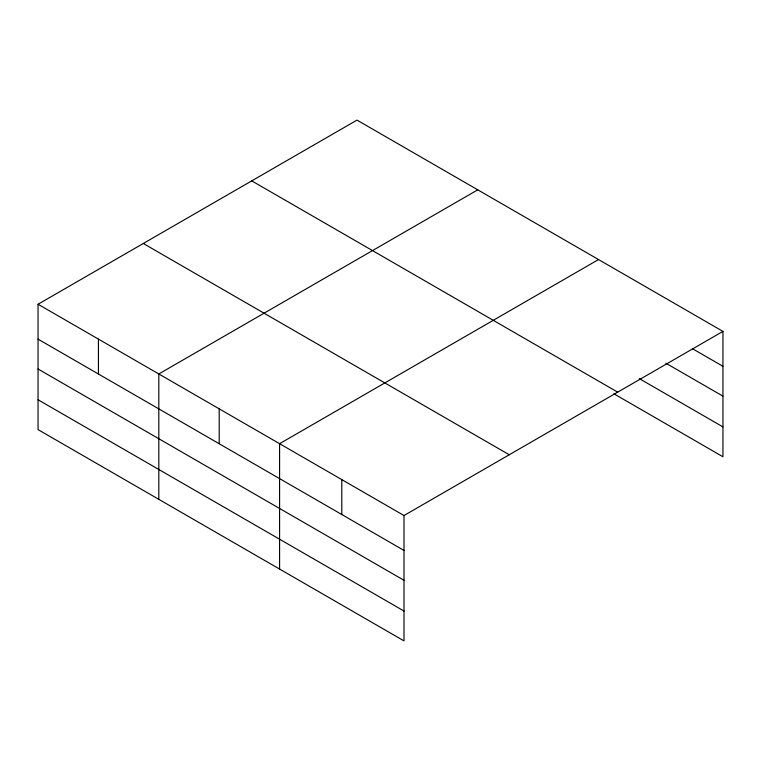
<?xml version="1.0" encoding="UTF-8"?>
<svg xmlns="http://www.w3.org/2000/svg" width="761" height="761" viewBox="0 0 761 761"><rect width="100%" height="100%" fill="white"/><g stroke="black" fill="none" stroke-linecap="round" stroke-linejoin="round"><path stroke-width="1.14" d="M404.005 580.291L404.005 515.53L38.05 304.248L38.05 429.613L404.005 640.895L404.005 580.291L38.05 369.009M613.823 393.751L722.95 456.752L722.95 331.387L356.995 120.105L38.05 304.248M477.756 189.831L158.811 373.965L158.811 499.34M598.527 259.549L279.582 443.692L279.582 569.057M404.005 515.53L722.95 331.387M692.358 348.633L722.95 366.298M665.837 363.178L722.95 396.148M639.316 378.617L722.95 426.902M251.739 180.871L617.694 392.153M143.306 243.482L509.261 454.764M38.05 339.149L404.005 550.441M38.05 399.763L404.005 611.045M341.794 479.611L341.794 514.522M219.197 408.828L219.197 443.739M98.435 339.111L98.435 374.012"/></g></svg>
